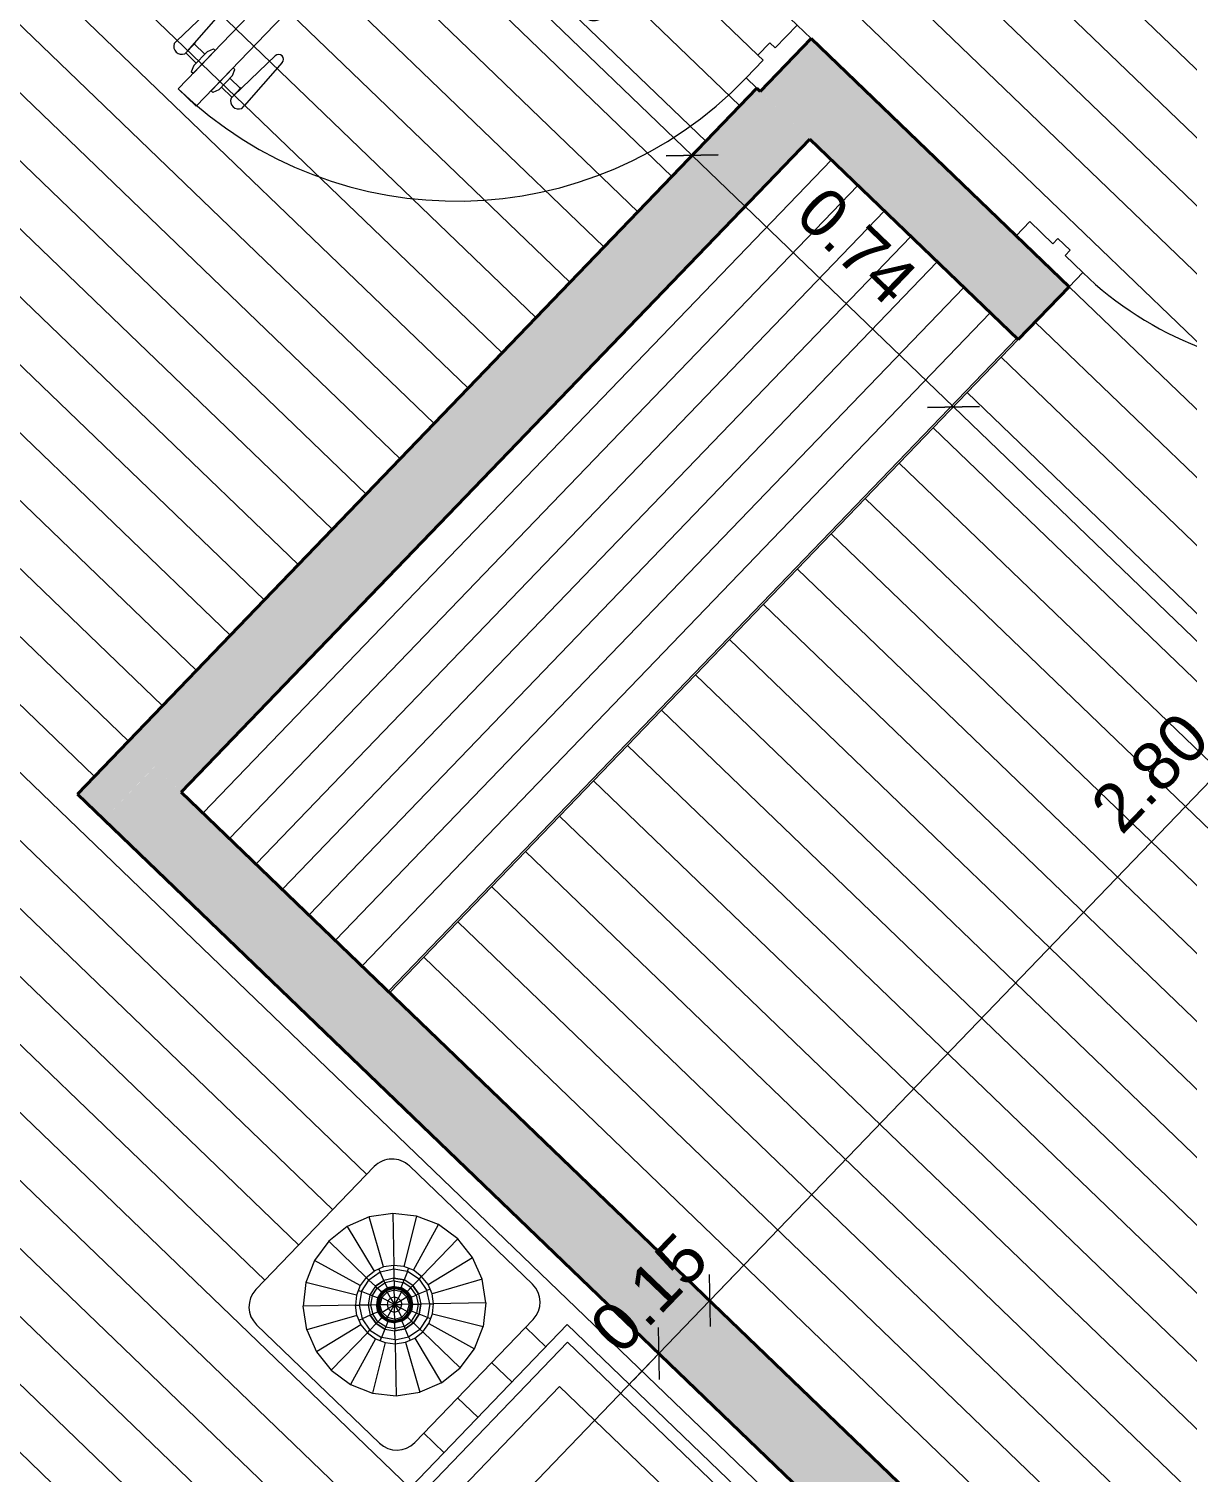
# Model space of a CAD drawing. Header units: metres. Extents: x 11 to 152, y 1 to 34.
# Drawn here: x 21.776 to 24.142, y 7.575 to 10.523 of the extents above; entities that cross this region are included whole.
import ezdxf

# ---------------------------------------------------------------- set-up
doc = ezdxf.new("R2010")
doc.units = ezdxf.units.M
for name, color, linetype, lineweight in [('A-ANNO-DIMS', 211, 'Continuous', 9), ('A-DETL-GENF', 92, 'Continuous', 9), ('A-DOOR', 31, 'Continuous', 9), ('A-DOOR-1', 31, 'Continuous', 18), ('A-FLOR-PATT', 8, 'Continuous', 9), ('A-WALL-1', 113, 'Continuous', 50), ('A-WALL-PATT-1', 111, 'Continuous', 9), ('E-LITE-EQPM', 33, 'Continuous', 9), ('G-IMPT', 8, 'Continuous', 9), ('I-FURN', 30, 'Continuous', 9)]:
    doc.layers.add(name, color=color, linetype=linetype, lineweight=lineweight)
doc.styles.add('Arial_1', font='Arial.ttf', dxfattribs={"height": 0.098353})
doc.dimstyles.new('Cota_1_25', dxfattribs={"dimscale": 0.3048, "dimtxt": 0.1, "dimasz": 0.246063, "dimexe": 0, "dimexo": 0.0625, "dimgap": 0.164042, "dimtad": 1, "dimrnd": 0.01, "dimzin": 0, "dimdsep": 46, "dimtxsty": 'Arial_1', "dimblk1": 'OBLIQUE', "dimblk2": 'OBLIQUE', "dimsah": 1, "dimcen": 0.09, "dimazin": 0, "dimtfac": 1, "dimtdec": 4, "dimtix": 1, "dimtmove": 0, "dimatfit": 3, "dimfxl": 0, "dimfxlon": 1, "dimtvp": 1, "dimtolj": 1, "dimtzin": 0, "dimarcsym": 2})

# ---------------------------------------------------------------- blocks, each defined once
blk = doc.blocks.new('M_Bed-Box1 - cama 140 x 190-1375289-1 Piso')
at = {"layer": 'I-FURN'}
for p, q in [((-0.3608, 0.7156), (-0.3608, -1.1844)), ((-0.3608, 0.7156), (1.0392, 0.7156)), ((1.0392, 0.7156), (1.0392, -1.1844)), ((-0.3354, 0.6902), (-0.3354, -1.159)), ((-0.3354, 0.6902), (1.0138, 0.6902)), ((1.0138, 0.6902), (1.0138, -1.159)), ((-0.2846, 0.614), (-0.2846, 0.2482)), ((-0.2846, 0.614), (0.2757, 0.614)), ((0.2757, 0.614), (0.2757, 0.2482)), ((0.4027, 0.614), (0.4027, 0.2482)), ((0.4027, 0.614), (0.963, 0.614)), ((0.963, 0.614), (0.963, 0.2482)), ((-0.2846, 0.2482), (0.2757, 0.2482)), ((0.4027, 0.2482), (0.963, 0.2482)), ((1.0138, 0.1949), (-0.3354, -0.0335)), ((1.0138, 0.1949), (-0.163, -0.3934)), ((-0.163, -0.3934), (-0.3354, -0.0335)), ((-0.3354, -1.159), (1.0138, -1.159)), ((-0.3608, -1.1844), (1.0392, -1.1844))]:
    blk.add_line(p, q, dxfattribs=at)
blk = doc.blocks.new('M_Table-End - nochero-1375290-1 Piso')
at = {"layer": 'I-FURN'}
for p, q in [((0.4029, 0.3774), (0.0545, 0.3774)), ((0.0037, 0.3266), (0.0037, -0.0218)), ((0.4537, -0.0218), (0.4537, 0.3266)), ((0.0545, -0.0726), (0.4029, -0.0726))]:
    blk.add_line(p, q, dxfattribs=at)
for centre, start, end in [((0.0545, 0.3266), 90, 180), ((0.4029, 0.3266), 0, 90), ((0.0545, -0.0218), 180, 270), ((0.4029, -0.0218), 270, 0)]:
    blk.add_arc(centre, 0.0508, start, end, dxfattribs=at)
blk = doc.blocks.new('Lamp38i - Name-1374313-1 Piso')
at = {"layer": 'G-IMPT'}
for p, q in [((0, 0.0381), (0, 0.0265)), ((-0.0265, 0), (-0.0381, 0)), ((0.0265, 0), (0.0381, 0)), ((0, -0.0381), (0, -0.0265))]:
    blk.add_line(p, q, dxfattribs=at)
blk = doc.blocks.new('Lamp38i - 12zlmp38i_dwg-1374311-1 Piso')
at = {"layer": 'G-IMPT'}
for p, q in [((-0.0482, 0.18), (-0.0931, 0.1613)), ((0, 0.1863), (-0.0482, 0.18)), ((-0.0207, 0.0772), (-0.0482, 0.18)), ((0.0482, 0.18), (0, 0.1863)), ((0, 0.0799), (0, 0.1863)), ((0.0207, 0.0772), (0.0482, 0.18)), ((0.0482, 0.18), (0.0931, 0.1613)), ((-0.1317, 0.1317), (-0.0931, 0.1613)), ((-0.04, 0.0693), (-0.0931, 0.1613)), ((0.04, 0.0693), (0.0931, 0.1613)), ((0.1317, 0.1317), (0.0931, 0.1613)), ((-0.1317, 0.1317), (-0.1613, 0.0931)), ((-0.1317, 0.1317), (-0.0565, 0.0565)), ((0.0565, 0.0565), (0.1317, 0.1317)), ((0.1613, 0.0931), (0.1317, 0.1317)), ((-0.1613, 0.0931), (-0.18, 0.0482)), ((-0.1613, 0.0931), (-0.0693, 0.04)), ((0.0693, 0.04), (0.1613, 0.0931)), ((0.18, 0.0482), (0.1613, 0.0931)), ((-0.04, 0.0693), (-0.0565, 0.0565)), ((-0.0511, 0.0511), (-0.0276, 0.0667)), ((-0.0207, 0.0772), (-0.04, 0.0693)), ((-0.0303, 0.0732), (-0.0276, 0.0667)), ((-0.0276, 0.0667), (0, 0.0722)), ((-0.0276, 0.0667), (-0.0206, 0.0498)), ((0, 0.0799), (-0.0207, 0.0772)), ((0.0207, 0.0772), (0, 0.0799)), ((0, 0.0799), (0, 0.0722)), ((0.0276, 0.0667), (0, 0.0722)), ((0, 0.0539), (0, 0.0722)), ((0.0276, 0.0667), (0.0206, 0.0498)), ((0.04, 0.0693), (0.0207, 0.0772)), ((0.0276, 0.0667), (0.0303, 0.0732)), ((0.0511, 0.0511), (0.0276, 0.0667)), ((0.0565, 0.0565), (0.04, 0.0693)), ((-0.18, 0.0482), (-0.1863, 0)), ((-0.0772, 0.0207), (-0.18, 0.0482)), ((-0.0693, 0.04), (-0.0772, 0.0207)), ((-0.0732, 0.0303), (-0.0667, 0.0276)), ((-0.0565, 0.0565), (-0.0693, 0.04)), ((-0.0511, 0.0511), (-0.0667, 0.0276)), ((-0.0511, 0.0511), (-0.0565, 0.0565)), ((-0.0511, 0.0511), (-0.0381, 0.0381)), ((-0.0498, 0.0206), (-0.0381, 0.0381)), ((-0.0498, 0.0206), (-0.0381, 0.0381)), ((-0.0449, 0.0186), (-0.0344, 0.0344)), ((-0.0206, 0.0498), (-0.0381, 0.0381)), ((-0.0381, 0.0381), (-0.0206, 0.0498)), ((-0.0344, 0.0344), (-0.0381, 0.0381)), ((-0.0344, 0.0344), (-0.0186, 0.0449)), ((-0.0262, 0.0262), (-0.0344, 0.0344)), ((-0.0262, 0.0262), (-0.0142, 0.0343)), ((-0.0248, 0.0248), (-0.0134, 0.0324)), ((-0.0234, 0.0234), (-0.0127, 0.0306)), ((-0.0233, 0.0233), (-0.0085, 0.0319)), ((-0.0206, 0.0498), (0, 0.0539)), ((0, 0.0539), (-0.0206, 0.0498)), ((-0.0186, 0.0449), (-0.0206, 0.0498)), ((0, 0.0486), (-0.0186, 0.0449)), ((-0.0186, 0.0449), (-0.0142, 0.0343)), ((0, 0.0371), (-0.0142, 0.0343)), ((-0.0142, 0.0343), (-0.0134, 0.0324)), ((0, 0.0351), (-0.0134, 0.0324)), ((-0.0127, 0.0306), (-0.0134, 0.0324)), ((-0.0096, 0.0312), (-0.0127, 0.0306)), ((0.0085, 0.0319), (-0.0085, 0.0319)), ((-0.0077, 0.0287), (-0.0085, 0.0319)), ((0, 0.0331), (-0.0065, 0.0319)), ((0.0206, 0.0498), (0, 0.0539)), ((0, 0.0539), (0.0206, 0.0498)), ((0, 0.0486), (0, 0.0539)), ((0, 0.0371), (0, 0.0486)), ((0.0186, 0.0449), (0, 0.0486)), ((0, 0.0351), (0, 0.0371)), ((0.0142, 0.0343), (0, 0.0371)), ((0, 0.0351), (0.0134, 0.0324)), ((0, 0.0331), (0, 0.0351)), ((0, 0.0319), (0, 0.0331)), ((0.0065, 0.0319), (0, 0.0331)), ((0.0085, 0.0319), (0.0077, 0.0287)), ((0.0085, 0.0319), (0.0233, 0.0233)), ((0.0127, 0.0306), (0.0096, 0.0312)), ((0.0127, 0.0306), (0.0134, 0.0324)), ((0.0127, 0.0306), (0.0234, 0.0234)), ((0.0134, 0.0324), (0.0142, 0.0343)), ((0.0134, 0.0324), (0.0248, 0.0248)), ((0.0142, 0.0343), (0.0186, 0.0449)), ((0.0142, 0.0343), (0.0262, 0.0262)), ((0.0186, 0.0449), (0.0206, 0.0498)), ((0.0186, 0.0449), (0.0344, 0.0344)), ((0.0381, 0.0381), (0.0206, 0.0498)), ((0.0206, 0.0498), (0.0381, 0.0381)), ((0.0344, 0.0344), (0.0262, 0.0262)), ((0.0344, 0.0344), (0.0381, 0.0381)), ((0.0449, 0.0186), (0.0344, 0.0344)), ((0.0511, 0.0511), (0.0381, 0.0381)), ((0.0498, 0.0206), (0.0381, 0.0381)), ((0.0498, 0.0206), (0.0381, 0.0381)), ((0.0511, 0.0511), (0.0565, 0.0565)), ((0.0511, 0.0511), (0.0667, 0.0276)), ((0.0693, 0.04), (0.0565, 0.0565)), ((0.0732, 0.0303), (0.0667, 0.0276)), ((0.0772, 0.0207), (0.0693, 0.04)), ((0.0772, 0.0207), (0.18, 0.0482)), ((0.1863, 0), (0.18, 0.0482)), ((-0.0772, 0.0207), (-0.0799, 0)), ((-0.0722, 0), (-0.0667, 0.0276)), ((-0.0498, 0.0206), (-0.0667, 0.0276)), ((-0.0498, 0.0206), (-0.0539, 0)), ((-0.0539, 0), (-0.0498, 0.0206)), ((-0.0449, 0.0186), (-0.0498, 0.0206)), ((-0.0449, 0.0186), (-0.0486, 0)), ((-0.0343, 0.0142), (-0.0449, 0.0186)), ((-0.0371, 0), (-0.0343, 0.0142)), ((-0.0351, 0), (-0.0324, 0.0134)), ((-0.0343, 0.0142), (-0.0262, 0.0262)), ((-0.0324, 0.0134), (-0.0343, 0.0142)), ((-0.0319, 0.0065), (-0.0331, 0)), ((-0.0324, 0.0134), (-0.0248, 0.0248)), ((-0.0306, 0.0127), (-0.0324, 0.0134)), ((-0.0319, 0.0085), (-0.0233, 0.0233)), ((-0.0319, 0.0085), (-0.0319, -0.0085)), ((-0.0319, 0.0085), (-0.0287, 0.0077)), ((-0.0306, 0.0127), (-0.0312, 0.0096)), ((-0.0306, 0.0127), (-0.0234, 0.0234)), ((-0.0287, 0.0077), (-0.021, 0.021)), ((-0.0287, 0.0077), (-0.0147, 0.0039)), ((-0.0287, 0.0077), (-0.0286, -0.0077)), ((-0.0262, 0.0262), (-0.0248, 0.0248)), ((-0.0234, 0.0234), (-0.0248, 0.0248)), ((-0.0233, 0.0233), (-0.021, 0.021)), ((-0.021, 0.021), (-0.0077, 0.0287)), ((-0.021, 0.021), (-0.0108, 0.0108)), ((-0.0147, 0.0039), (-0.0108, 0.0108)), ((-0.0147, 0.0039), (-0.0147, -0.0039)), ((-0.0147, 0.0039), (0, 0)), ((-0.0039, 0.0147), (-0.0108, 0.0108)), ((0, 0), (-0.0108, 0.0108)), ((0.0077, 0.0287), (-0.0077, 0.0287)), ((-0.0077, 0.0287), (-0.0039, 0.0147)), ((0.0039, 0.0147), (-0.0039, 0.0147)), ((0, 0), (-0.0039, 0.0147)), ((0.0039, 0.0147), (0, 0)), ((0.0108, 0.0108), (0, 0)), ((0.0147, 0.0039), (0, 0)), ((0.0077, 0.0287), (0.0039, 0.0147)), ((0.0108, 0.0108), (0.0039, 0.0147)), ((0.021, 0.021), (0.0077, 0.0287)), ((0.021, 0.021), (0.0108, 0.0108)), ((0.0147, 0.0039), (0.0108, 0.0108)), ((0.0286, 0.0077), (0.0147, 0.0039)), ((0.0147, -0.0039), (0.0147, 0.0039)), ((0.021, 0.021), (0.0233, 0.0233)), ((0.0286, 0.0077), (0.021, 0.021)), ((0.0319, 0.0085), (0.0233, 0.0233)), ((0.0234, 0.0234), (0.0248, 0.0248)), ((0.0306, 0.0127), (0.0234, 0.0234)), ((0.0262, 0.0262), (0.0248, 0.0248)), ((0.0324, 0.0134), (0.0248, 0.0248)), ((0.0343, 0.0142), (0.0262, 0.0262)), ((0.0319, 0.0085), (0.0286, 0.0077)), ((0.0286, -0.0077), (0.0286, 0.0077)), ((0.0306, 0.0127), (0.0324, 0.0134)), ((0.0306, 0.0127), (0.0312, 0.0096)), ((0.0319, -0.0085), (0.0319, 0.0085)), ((0.0319, 0.0065), (0.0331, 0)), ((0.0324, 0.0134), (0.0343, 0.0142)), ((0.0351, 0), (0.0324, 0.0134)), ((0.0343, 0.0142), (0.0449, 0.0186)), ((0.0371, 0), (0.0343, 0.0142)), ((0.0449, 0.0186), (0.0498, 0.0206)), ((0.0449, 0.0186), (0.0486, 0)), ((0.0498, 0.0206), (0.0667, 0.0276)), ((0.0498, 0.0206), (0.0539, 0)), ((0.0539, 0), (0.0498, 0.0206)), ((0.0722, 0), (0.0667, 0.0276)), ((0.0799, 0), (0.0772, 0.0207)), ((-0.1863, 0), (-0.18, -0.0482)), ((-0.0799, 0), (-0.1863, 0)), ((-0.0772, -0.0207), (-0.18, -0.0482)), ((-0.0799, 0), (-0.0772, -0.0207)), ((-0.0722, 0), (-0.0799, 0)), ((-0.0772, -0.0207), (-0.0693, -0.04)), ((-0.0667, -0.0276), (-0.0732, -0.0303)), ((-0.0722, 0), (-0.0539, 0)), ((-0.0722, 0), (-0.0667, -0.0276)), ((-0.0667, -0.0276), (-0.0498, -0.0206)), ((-0.0667, -0.0276), (-0.0511, -0.0511)), ((-0.0539, 0), (-0.0498, -0.0206)), ((-0.0539, 0), (-0.0498, -0.0206)), ((-0.0486, 0), (-0.0539, 0)), ((-0.0449, -0.0186), (-0.0498, -0.0206)), ((-0.0498, -0.0206), (-0.0381, -0.0381)), ((-0.0381, -0.0381), (-0.0498, -0.0206)), ((-0.0371, 0), (-0.0486, 0)), ((-0.0486, 0), (-0.0449, -0.0186)), ((-0.0343, -0.0142), (-0.0449, -0.0186)), ((-0.0344, -0.0344), (-0.0449, -0.0186)), ((-0.0351, 0), (-0.0371, 0)), ((-0.0371, 0), (-0.0343, -0.0142)), ((-0.0351, 0), (-0.0324, -0.0134)), ((-0.0331, 0), (-0.0351, 0)), ((-0.0344, -0.0344), (-0.0262, -0.0262)), ((-0.0343, -0.0142), (-0.0324, -0.0134)), ((-0.0262, -0.0262), (-0.0343, -0.0142)), ((-0.0319, 0), (-0.0331, 0)), ((-0.0331, 0), (-0.0319, -0.0065)), ((-0.0306, -0.0127), (-0.0324, -0.0134)), ((-0.0324, -0.0134), (-0.0248, -0.0248)), ((-0.0319, -0.0085), (-0.0286, -0.0077)), ((-0.0319, -0.0085), (-0.0233, -0.0233)), ((-0.0312, -0.0096), (-0.0306, -0.0127)), ((-0.0306, -0.0127), (-0.0234, -0.0234)), ((-0.0286, -0.0077), (-0.0147, -0.0039)), ((-0.0286, -0.0077), (-0.021, -0.021)), ((-0.0262, -0.0262), (-0.0248, -0.0248)), ((-0.0262, -0.0262), (-0.0142, -0.0343)), ((-0.0234, -0.0234), (-0.0248, -0.0248)), ((-0.0248, -0.0248), (-0.0134, -0.0324)), ((-0.0234, -0.0234), (-0.0127, -0.0306)), ((-0.0233, -0.0233), (-0.021, -0.021)), ((-0.0233, -0.0233), (-0.0085, -0.0319)), ((-0.0108, -0.0108), (-0.021, -0.021)), ((-0.021, -0.021), (-0.0077, -0.0286)), ((-0.0147, -0.0039), (0, 0)), ((-0.0147, -0.0039), (-0.0108, -0.0108)), ((-0.0108, -0.0108), (0, 0)), ((-0.0108, -0.0108), (-0.0039, -0.0147)), ((-0.0077, -0.0286), (-0.0085, -0.0319)), ((-0.0077, -0.0286), (-0.0039, -0.0147)), ((-0.0077, -0.0286), (0.0077, -0.0287)), ((-0.0039, -0.0147), (0, 0)), ((-0.0039, -0.0147), (0.0039, -0.0147)), ((0.0039, -0.0147), (0, 0)), ((0.0108, -0.0108), (0, 0)), ((0.0147, -0.0039), (0, 0)), ((0.0039, -0.0147), (0.0108, -0.0108)), ((0.0077, -0.0287), (0.0039, -0.0147)), ((0.0077, -0.0287), (0.021, -0.021)), ((0.0085, -0.0319), (0.0077, -0.0287)), ((0.0085, -0.0319), (0.0233, -0.0233)), ((0.0108, -0.0108), (0.0147, -0.0039)), ((0.0108, -0.0108), (0.021, -0.021)), ((0.0127, -0.0306), (0.0234, -0.0234)), ((0.0134, -0.0324), (0.0248, -0.0248)), ((0.0142, -0.0343), (0.0262, -0.0262)), ((0.0286, -0.0077), (0.0147, -0.0039)), ((0.0286, -0.0077), (0.021, -0.021)), ((0.0233, -0.0233), (0.021, -0.021)), ((0.0233, -0.0233), (0.0319, -0.0085)), ((0.0234, -0.0234), (0.0306, -0.0127)), ((0.0234, -0.0234), (0.0248, -0.0248)), ((0.0324, -0.0134), (0.0248, -0.0248)), ((0.0262, -0.0262), (0.0248, -0.0248)), ((0.0343, -0.0142), (0.0262, -0.0262)), ((0.0262, -0.0262), (0.0344, -0.0344)), ((0.0286, -0.0077), (0.0319, -0.0085)), ((0.0312, -0.0096), (0.0306, -0.0127)), ((0.0306, -0.0127), (0.0324, -0.0134)), ((0.0319, 0), (0.0331, 0)), ((0.0331, 0), (0.0319, -0.0065)), ((0.0351, 0), (0.0324, -0.0134)), ((0.0343, -0.0142), (0.0324, -0.0134)), ((0.0331, 0), (0.0351, 0)), ((0.0371, 0), (0.0343, -0.0142)), ((0.0343, -0.0142), (0.0449, -0.0186)), ((0.0344, -0.0344), (0.0449, -0.0186)), ((0.0351, 0), (0.0371, 0)), ((0.0371, 0), (0.0486, 0)), ((0.0381, -0.0381), (0.0498, -0.0206)), ((0.0381, -0.0381), (0.0498, -0.0206)), ((0.0486, 0), (0.0449, -0.0186)), ((0.0449, -0.0186), (0.0498, -0.0206)), ((0.0486, 0), (0.0539, 0)), ((0.0498, -0.0206), (0.0539, 0)), ((0.0539, 0), (0.0498, -0.0206)), ((0.0498, -0.0206), (0.0667, -0.0276)), ((0.0511, -0.0511), (0.0667, -0.0276)), ((0.0722, 0), (0.0539, 0)), ((0.0667, -0.0276), (0.0722, 0)), ((0.0732, -0.0303), (0.0667, -0.0276)), ((0.0693, -0.04), (0.0772, -0.0207)), ((0.0799, 0), (0.0722, 0)), ((0.0772, -0.0207), (0.0799, 0)), ((0.0772, -0.0207), (0.18, -0.0482)), ((0.0799, 0), (0.1863, 0)), ((0.18, -0.0482), (0.1863, 0)), ((-0.18, -0.0482), (-0.1613, -0.0931)), ((-0.1613, -0.0931), (-0.0693, -0.04)), ((-0.1317, -0.1317), (-0.0565, -0.0565)), ((-0.0693, -0.04), (-0.0565, -0.0565)), ((-0.0511, -0.0511), (-0.0565, -0.0565)), ((-0.0565, -0.0565), (-0.04, -0.0693)), ((-0.0511, -0.0511), (-0.0381, -0.0381)), ((-0.0511, -0.0511), (-0.0276, -0.0667)), ((-0.0344, -0.0344), (-0.0381, -0.0381)), ((-0.0381, -0.0381), (-0.0206, -0.0498)), ((-0.0381, -0.0381), (-0.0206, -0.0498)), ((-0.0344, -0.0344), (-0.0186, -0.0449)), ((-0.0206, -0.0498), (-0.0276, -0.0667)), ((-0.0186, -0.0449), (-0.0206, -0.0498)), ((-0.0206, -0.0498), (0, -0.0539)), ((0, -0.0539), (-0.0206, -0.0498)), ((-0.0186, -0.0449), (-0.0142, -0.0343)), ((0, -0.0486), (-0.0186, -0.0449)), ((-0.0142, -0.0343), (-0.0134, -0.0324)), ((0, -0.0371), (-0.0142, -0.0343)), ((-0.0127, -0.0306), (-0.0134, -0.0324)), ((0, -0.0351), (-0.0134, -0.0324)), ((-0.0096, -0.0312), (-0.0127, -0.0306)), ((-0.0085, -0.0319), (0.0085, -0.0319)), ((0, -0.0331), (-0.0065, -0.0319)), ((0, -0.0319), (0, -0.0331)), ((0.0065, -0.0319), (0, -0.0331)), ((0, -0.0351), (0.0134, -0.0324)), ((0, -0.0331), (0, -0.0351)), ((0, -0.0371), (0.0142, -0.0343)), ((0, -0.0351), (0, -0.0371)), ((0, -0.0371), (0, -0.0486)), ((0.0186, -0.0449), (0, -0.0486)), ((0, -0.0486), (0, -0.0539)), ((0, -0.0539), (0.0206, -0.0498)), ((0, -0.0539), (0.0206, -0.0498)), ((0, -0.0539), (0, -0.0722)), ((0.0127, -0.0306), (0.0096, -0.0312)), ((0.0127, -0.0306), (0.0134, -0.0324)), ((0.0134, -0.0324), (0.0142, -0.0343)), ((0.0142, -0.0343), (0.0186, -0.0449)), ((0.0186, -0.0449), (0.0344, -0.0344)), ((0.0186, -0.0449), (0.0206, -0.0498)), ((0.0206, -0.0498), (0.0381, -0.0381)), ((0.0206, -0.0498), (0.0381, -0.0381)), ((0.0206, -0.0498), (0.0276, -0.0667)), ((0.0276, -0.0667), (0.0511, -0.0511)), ((0.0344, -0.0344), (0.0381, -0.0381)), ((0.0381, -0.0381), (0.0511, -0.0511)), ((0.04, -0.0693), (0.0565, -0.0565)), ((0.0565, -0.0565), (0.0511, -0.0511)), ((0.0693, -0.04), (0.0565, -0.0565)), ((0.0565, -0.0565), (0.1317, -0.1317)), ((0.0693, -0.04), (0.1613, -0.0931)), ((0.1613, -0.0931), (0.18, -0.0482)), ((-0.04, -0.0693), (-0.0931, -0.1613)), ((-0.0482, -0.18), (-0.0207, -0.0772)), ((-0.04, -0.0693), (-0.0207, -0.0772)), ((-0.0303, -0.0732), (-0.0276, -0.0667)), ((-0.0276, -0.0667), (0, -0.0722)), ((0, -0.0799), (-0.0207, -0.0772)), ((0.0276, -0.0667), (0, -0.0722)), ((0, -0.0799), (0, -0.0722)), ((0, -0.0799), (0.0207, -0.0772)), ((0, -0.0799), (0, -0.1863)), ((0.0207, -0.0772), (0.04, -0.0693)), ((0.0207, -0.0772), (0.0482, -0.18)), ((0.0303, -0.0732), (0.0276, -0.0667)), ((0.04, -0.0693), (0.0931, -0.1613)), ((-0.1613, -0.0931), (-0.1317, -0.1317)), ((0.1613, -0.0931), (0.1317, -0.1317)), ((-0.1317, -0.1317), (-0.0931, -0.1613)), ((0.0931, -0.1613), (0.1317, -0.1317)), ((-0.0931, -0.1613), (-0.0482, -0.18)), ((0.0482, -0.18), (0.0931, -0.1613)), ((-0.0482, -0.18), (0, -0.1863)), ((0, -0.1863), (0.0482, -0.18))]:
    blk.add_line(p, q, dxfattribs=at)
at = {"xscale": 1.2, "yscale": 1.2, "zscale": 1.2}
blk.add_blockref('Lamp38i - Name-1374313-1 Piso', (0, 0), dxfattribs=at)
blk = doc.blocks.new('Lamp38i - 100 Watt Incandescent-1375292-1 Piso')
blk.add_blockref('Lamp38i - 12zlmp38i_dwg-1374311-1 Piso', (0, 0))
blk = doc.blocks.new('mesa9 - mesa001-1819593-1 Piso')
at = {"layer": 'I-FURN'}
h = blk.add_hatch(dxfattribs=at)
h.set_pattern_fill('FP_26', color=256, style=0, pattern_type=2)
h.set_pattern_definition([(226.11, (-6.905, 15.092), (0.0540504, -0.0519957), [])])
h.paths.add_polyline_path([(-1.2552, -3.111), (0.0273, -1.7779), (-0.3983, -1.3685), (-1.6804, -2.7019)], flags=0)
for p, q in [((-1.2552, -3.111), (0.0273, -1.7779)), ((-1.6807, -2.7017), (-1.2552, -3.111))]:
    blk.add_line(p, q, dxfattribs=at)
blk = doc.blocks.new('EA-Sencilla abisagrada - 80 x 210-V18-1 Piso')
at = {"layer": 'A-DETL-GENF'}
for p, q in [((0.244, -0.6091), (0.239, -0.7263)), ((0.269, -0.7263), (0.264, -0.6091)), ((0.4, -0.7263), (0.405, -0.6091)), ((0.425, -0.6091), (0.43, -0.7263)), ((0.269, -0.7038), (0.269, -0.7338)), ((0.299, -0.7063), (0.269, -0.7063)), ((0.299, -0.6988), (0.304, -0.6863)), ((0.299, -0.7388), (0.299, -0.6988)), ((0.304, -0.6863), (0.309, -0.6863)), ((0.309, -0.7513), (0.309, -0.6863)), ((0.365, -0.6863), (0.36, -0.6863)), ((0.36, -0.7513), (0.36, -0.6863)), ((0.37, -0.6988), (0.365, -0.6863)), ((0.37, -0.7388), (0.37, -0.6988)), ((0.37, -0.7063), (0.4, -0.7063)), ((0.4, -0.7038), (0.4, -0.7338)), ((0.239, -0.7338), (0.239, -0.7263)), ((0.269, -0.7313), (0.299, -0.7313)), ((0.4, -0.7313), (0.37, -0.7313)), ((0.43, -0.7338), (0.43, -0.7263)), ((0.299, -0.7388), (0.304, -0.7513)), ((0.309, -0.7513), (0.304, -0.7513)), ((0.36, -0.7513), (0.365, -0.7513)), ((0.37, -0.7388), (0.365, -0.7513))]:
    blk.add_line(p, q, dxfattribs=at)
for centre, radius, start, end in [((0.254, -0.6095), 0.01, 2.4476, 177.5524), ((0.415, -0.6095), 0.01, 2.4476, 177.5524), ((0.254, -0.7276), 0.0162, 202.6199, 337.3801), ((0.415, -0.7276), 0.0162, 202.6199, 337.3801)]:
    blk.add_arc(centre, radius, start, end, dxfattribs=at)
at = {"layer": 'A-DOOR'}
blk.add_arc((0.36, -0.075), 0.72, 180, 270, dxfattribs=at)
at = {"layer": 'A-DOOR-1'}
for p, q in [((-0.4, 0.075), (-0.36, 0.075)), ((-0.36, 0.075), (-0.36, 0.01)), ((0.36, 0.075), (0.4, 0.075)), ((0.36, 0.01), (0.36, 0.075)), ((-0.36, 0.01), (-0.345, 0.01)), ((-0.345, 0.01), (-0.345, -0.025)), ((0.345, 0.01), (0.36, 0.01)), ((0.345, -0.025), (0.345, 0.01)), ((-0.36, -0.025), (-0.36, -0.075)), ((-0.345, -0.025), (-0.36, -0.025)), ((0.36, -0.025), (0.345, -0.025)), ((0.36, -0.075), (0.36, -0.025)), ((-0.36, -0.075), (-0.4, -0.075)), ((0.309, -0.075), (0.309, -0.795)), ((0.36, -0.075), (0.309, -0.075)), ((0.36, -0.075), (0.36, -0.795)), ((0.4, -0.075), (0.36, -0.075)), ((0.36, -0.795), (0.309, -0.795))]:
    blk.add_line(p, q, dxfattribs=at)
blk = doc.blocks.new('EA-Sencilla abisagrada - 90 x 210-V36-1 Piso')
at = {"layer": 'A-DETL-GENF'}
for p, q in [((0.289, 0.8338), (0.289, 0.8263)), ((0.294, 0.7091), (0.289, 0.8263)), ((0.319, 0.8263), (0.314, 0.7091)), ((0.319, 0.8038), (0.319, 0.8338)), ((0.319, 0.8313), (0.349, 0.8313)), ((0.349, 0.8388), (0.354, 0.8513)), ((0.349, 0.8388), (0.349, 0.7988)), ((0.359, 0.8513), (0.354, 0.8513)), ((0.359, 0.8513), (0.359, 0.7863)), ((0.41, 0.8513), (0.415, 0.8513)), ((0.41, 0.8513), (0.41, 0.7863)), ((0.42, 0.8388), (0.415, 0.8513)), ((0.42, 0.8388), (0.42, 0.7988)), ((0.45, 0.8313), (0.42, 0.8313)), ((0.45, 0.8038), (0.45, 0.8338)), ((0.45, 0.8263), (0.455, 0.7091)), ((0.475, 0.7091), (0.48, 0.8263)), ((0.48, 0.8338), (0.48, 0.8263)), ((0.349, 0.8063), (0.319, 0.8063)), ((0.349, 0.7988), (0.354, 0.7863)), ((0.42, 0.7988), (0.415, 0.7863)), ((0.42, 0.8063), (0.45, 0.8063)), ((0.354, 0.7863), (0.359, 0.7863)), ((0.415, 0.7863), (0.41, 0.7863))]:
    blk.add_line(p, q, dxfattribs=at)
for centre, radius, start, end in [((0.304, 0.8276), 0.0162, 22.6199, 157.3801), ((0.465, 0.8276), 0.0162, 22.6199, 157.3801), ((0.304, 0.7095), 0.01, 182.4476, 357.5524), ((0.465, 0.7095), 0.01, 182.4476, 357.5524)]:
    blk.add_arc(centre, radius, start, end, dxfattribs=at)
at = {"layer": 'A-DOOR'}
blk.add_arc((0.41, 0.075), 0.82, 90, 180, dxfattribs=at)
at = {"layer": 'A-DOOR-1'}
for p, q in [((0.359, 0.075), (0.359, 0.895)), ((0.41, 0.895), (0.359, 0.895)), ((0.41, 0.075), (0.41, 0.895)), ((-0.41, 0.075), (-0.44, 0.075)), ((-0.41, 0.025), (-0.41, 0.075)), ((0.41, 0.075), (0.359, 0.075)), ((0.45, 0.075), (0.41, 0.075)), ((0.41, 0.075), (0.41, 0.025)), ((-0.395, 0.025), (-0.41, 0.025)), ((-0.395, -0.01), (-0.395, 0.025)), ((0.41, 0.025), (0.395, 0.025)), ((0.395, 0.025), (0.395, -0.01)), ((-0.41, -0.075), (-0.41, -0.01)), ((-0.41, -0.01), (-0.395, -0.01)), ((0.395, -0.01), (0.41, -0.01)), ((0.41, -0.01), (0.41, -0.075)), ((-0.45, -0.075), (-0.41, -0.075)), ((0.41, -0.075), (0.45, -0.075))]:
    blk.add_line(p, q, dxfattribs=at)
blk = doc.blocks.new('_Oblique')
at = {"color": 0, "linetype": 'ByBlock', "lineweight": -2}
blk.add_line((-0.5, -0.5), (0.5, 0.5), dxfattribs=at)
blk = doc.blocks.new('DIMBLOCK94-1 Piso')
at = {"layer": 'A-ANNO-DIMS', "color": 0, "lineweight": -2, "transparency": 16777216}
blk.add_line((20.7061, 5.3705), (23.0618, 7.8186), dxfattribs=at)
at = {"layer": 'Defpoints', "color": 0, "transparency": 16777216}
for p in [(23.0618, 7.8186), (23.0618, 7.8186), (20.7061, 5.3705)]:
    blk.add_point(p, dxfattribs=at)
at = {"layer": 'A-ANNO-DIMS', "color": 0, "lineweight": -2, "transparency": 16777216, "xscale": 0.075, "yscale": 0.075, "zscale": 0.075}
for p, rotation in [((23.0618, 7.8186), 46.10202458389963), ((20.7061, 5.3705), 226.1020245838996)]:
    blk.add_blockref('_Oblique', p, dxfattribs=dict(at, rotation=rotation))
at = {"layer": 'A-ANNO-DIMS', "color": 0, "transparency": 16777216, "insert": (21.8117, 6.6641), "char_height": 0.09835, "attachment_point": 5, "rotation": 46.102, "style": 'Arial_1'}
blk.add_mtext('\\A1;3.40', dxfattribs=at)
blk = doc.blocks.new('DIMBLOCK95-1 Piso')
at = {"layer": 'A-ANNO-DIMS', "color": 0, "lineweight": -2, "transparency": 16777216}
for p, q in [((23.1658, 7.9267), (23.2178, 7.9807)), ((23.0618, 7.8186), (23.1658, 7.9267)), ((23.0618, 7.8186), (23.0098, 7.7646))]:
    blk.add_line(p, q, dxfattribs=at)
at = {"layer": 'Defpoints', "color": 0, "transparency": 16777216}
for p in [(23.1658, 7.9267), (23.1658, 7.9267), (23.0618, 7.8186)]:
    blk.add_point(p, dxfattribs=at)
at = {"layer": 'A-ANNO-DIMS', "color": 0, "lineweight": -2, "transparency": 16777216, "xscale": 0.075, "yscale": 0.075, "zscale": 0.075}
for p, rotation in [((23.1658, 7.9267), 226.1020245838996), ((23.0618, 7.8186), 46.10202458389958)]:
    blk.add_blockref('_Oblique', p, dxfattribs=dict(at, rotation=rotation))
at = {"layer": 'A-ANNO-DIMS', "color": 0, "transparency": 16777216, "insert": (23.0416, 7.9421), "char_height": 0.09835, "attachment_point": 5, "rotation": 46.102, "style": 'Arial_1'}
blk.add_mtext('\\A1;0.15', dxfattribs=at)
blk = doc.blocks.new('DIMBLOCK96-1 Piso')
at = {"layer": 'A-ANNO-DIMS', "color": 0, "lineweight": -2, "transparency": 16777216}
blk.add_line((23.1658, 7.9267), (25.1074, 9.9444), dxfattribs=at)
at = {"layer": 'Defpoints', "color": 0, "transparency": 16777216}
for p in [(25.1074, 9.9444), (25.1074, 9.9444), (23.1658, 7.9267)]:
    blk.add_point(p, dxfattribs=at)
at = {"layer": 'A-ANNO-DIMS', "color": 0, "lineweight": -2, "transparency": 16777216, "xscale": 0.075, "yscale": 0.075, "zscale": 0.075}
for p, rotation in [((25.1074, 9.9444), 46.10202458389963), ((23.1658, 7.9267), 226.1020245838996)]:
    blk.add_blockref('_Oblique', p, dxfattribs=dict(at, rotation=rotation))
at = {"layer": 'A-ANNO-DIMS', "color": 0, "transparency": 16777216, "insert": (24.0644, 9.005), "char_height": 0.09835, "attachment_point": 5, "rotation": 46.102, "style": 'Arial_1'}
blk.add_mtext('\\A1;2.80', dxfattribs=at)
blk = doc.blocks.new('DIMBLOCK146-1 Piso')
at = {"layer": 'A-ANNO-DIMS', "color": 0, "lineweight": -2, "transparency": 16777216}
blk.add_line((22.4809, 10.889), (23.1295, 10.2649), dxfattribs=at)
at = {"layer": 'Defpoints', "color": 0, "transparency": 16777216}
for p in [(22.4809, 10.889), (23.1295, 10.2649), (23.1295, 10.2649)]:
    blk.add_point(p, dxfattribs=at)
at = {"layer": 'A-ANNO-DIMS', "color": 0, "lineweight": -2, "transparency": 16777216, "xscale": 0.075, "yscale": 0.075, "zscale": 0.075}
for p, rotation in [((22.4809, 10.889), 136.1020245838999), ((23.1295, 10.2649), 316.1020245838999)]:
    blk.add_blockref('_Oblique', p, dxfattribs=dict(at, rotation=rotation))
at = {"layer": 'A-ANNO-DIMS', "color": 0, "transparency": 16777216, "insert": (22.8747, 10.6492), "char_height": 0.09835, "attachment_point": 5, "rotation": 316.102, "style": 'Arial_1'}
blk.add_mtext('\\A1;0.90', dxfattribs=at)
blk = doc.blocks.new('DIMBLOCK147-1 Piso')
at = {"layer": 'A-ANNO-DIMS', "color": 0, "lineweight": -2, "transparency": 16777216}
blk.add_line((23.1295, 10.2649), (23.6631, 9.7514), dxfattribs=at)
at = {"layer": 'Defpoints', "color": 0, "transparency": 16777216}
for p in [(23.1295, 10.2649), (23.6631, 9.7514), (23.6631, 9.7514)]:
    blk.add_point(p, dxfattribs=at)
at = {"layer": 'A-ANNO-DIMS', "color": 0, "lineweight": -2, "transparency": 16777216, "xscale": 0.075, "yscale": 0.075, "zscale": 0.075}
for p, rotation in [((23.1295, 10.2649), 136.1020245839), ((23.6631, 9.7514), 316.1020245839)]:
    blk.add_blockref('_Oblique', p, dxfattribs=dict(at, rotation=rotation))
at = {"layer": 'A-ANNO-DIMS', "color": 0, "transparency": 16777216, "insert": (23.4658, 10.0804), "char_height": 0.09835, "attachment_point": 5, "rotation": 316.102, "style": 'Arial_1'}
blk.add_mtext('\\A1;0.74', dxfattribs=at)
blk = doc.blocks.new('DIMBLOCK148-1 Piso')
at = {"layer": 'A-ANNO-DIMS', "color": 0, "lineweight": -2, "transparency": 16777216}
blk.add_line((23.6631, 9.7514), (25.9037, 7.5954), dxfattribs=at)
at = {"layer": 'Defpoints', "color": 0, "transparency": 16777216}
for p in [(23.6631, 9.7514), (25.9037, 7.5954), (25.9037, 7.5954)]:
    blk.add_point(p, dxfattribs=at)
at = {"layer": 'A-ANNO-DIMS', "color": 0, "lineweight": -2, "transparency": 16777216, "xscale": 0.075, "yscale": 0.075, "zscale": 0.075}
for p, rotation in [((23.6631, 9.7514), 136.1020245839), ((25.9037, 7.5954), 316.1020245839)]:
    blk.add_blockref('_Oblique', p, dxfattribs=dict(at, rotation=rotation))
at = {"layer": 'A-ANNO-DIMS', "color": 0, "transparency": 16777216, "insert": (24.8529, 8.7456), "char_height": 0.09835, "attachment_point": 5, "rotation": 316.102, "style": 'Arial_1'}
blk.add_mtext('\\A1;3.11', dxfattribs=at)
blk = doc.blocks.new('DIMBLOCK160-1 Piso')
at = {"layer": 'A-ANNO-DIMS', "color": 0, "lineweight": -2, "transparency": 16777216}
blk.add_line((23.4262, 4.9893), (19.6661, 8.6075), dxfattribs=at)
at = {"layer": 'Defpoints', "color": 0, "transparency": 16777216}
for p in [(19.6661, 8.6075), (19.6661, 8.6075), (23.4262, 4.9893)]:
    blk.add_point(p, dxfattribs=at)
at = {"layer": 'A-ANNO-DIMS', "color": 0, "lineweight": -2, "transparency": 16777216, "xscale": 0.075, "yscale": 0.075, "zscale": 0.075}
for p, rotation in [((19.6661, 8.6075), 136.1020245839003), ((23.4262, 4.9893), 316.1020245839003)]:
    blk.add_blockref('_Oblique', p, dxfattribs=dict(at, rotation=rotation))
at = {"layer": 'A-ANNO-DIMS', "color": 0, "transparency": 16777216, "insert": (21.6156, 6.8706), "char_height": 0.09835, "attachment_point": 5, "rotation": 316.102, "style": 'Arial_1'}
blk.add_mtext('\\A1;5.22', dxfattribs=at)

msp = doc.modelspace()

# ---------------------------------------------------------------- hatches: boundary and pattern name
at = {"layer": 'A-FLOR-PATT'}
h = msp.add_hatch(dxfattribs=at)
h.set_pattern_fill('FP_4', color=256, style=0, pattern_type=2)
h.set_pattern_definition([(136.102, (18.607, 17.032), (-0.06933767, -0.07205753), [])])
h.paths.add_polyline_path([(22.644, 3.9915), (23.89, 5.2864), (23.7819, 5.3904), (24.6489, 6.2914), (21.8747, 8.9609), (23.2616, 10.4022), (23.2399, 10.423), (23.2746, 10.459), (23.2638, 10.4694), (23.2881, 10.4947), (23.2989, 10.4843), (23.344, 10.5311), (23.7912, 10.1008), (23.8189, 10.1296), (23.8657, 10.0845), (23.8761, 10.0953), (23.9013, 10.0711), (23.8909, 10.0603), (23.927, 10.0256), (22.5125, 8.5558), (24.8611, 6.2956), (25.3679, 6.8223), (25.3222, 6.8663), (25.3486, 6.8938), (25.3944, 6.8498), (25.9012, 7.3765), (25.7931, 7.4805), (26.6945, 8.4173), (24.4539, 10.5732), (24.4262, 10.5444), (24.3902, 10.5791), (24.3798, 10.5683), (24.3546, 10.5925), (24.365, 10.6033), (24.3181, 10.6484), (24.4776, 10.8141), (24.5244, 10.7691), (24.5348, 10.7799), (24.5601, 10.7556), (24.5497, 10.7448), (24.5857, 10.7101), (24.558, 10.6813), (26.7985, 8.5253), (27.2509, 8.9955), (26.9987, 9.2382), (27.3454, 9.5985), (27.5976, 9.3558), (27.6738, 9.435), (27.7819, 9.331), (28.2887, 9.8577), (28.243, 9.9017), (28.2694, 9.9292), (28.3152, 9.8852), (28.848, 10.4389), (26.0737, 13.1083), (26.0739, 13.1081), (26.4992, 12.6989), (25.0849, 11.229), (25.0489, 11.2636), (25.0385, 11.2528), (25.0133, 11.2771), (25.0237, 11.2879), (24.9768, 11.333), (25.0046, 11.3618), (24.579, 11.7713), (26.0697, 13.3205), (25.4212, 13.9446), (22.7171, 11.1343), (22.7531, 11.0997), (22.708, 11.0528), (22.7188, 11.0424), (22.6946, 11.0172), (22.6837, 11.0276), (22.6491, 10.9916), (22.613, 11.0263), (22.1603, 10.5558), (22.0523, 10.6598), (22.377, 10.9973), (21.4924, 11.8498), (21.4924, 11.8448), (20.6148, 10.9327), (21.6023, 9.9826), (20.5622, 8.9016), (19.9417, 8.0892), (20.1697, 7.9682), (20.1749, 7.961), (20.1772, 7.9541), (20.1777, 7.9492), (20.1771, 7.9438), (20.1749, 7.9378), (19.9936, 7.5952), (19.9864, 7.59), (19.9825, 7.5882), (19.976, 7.5871), (19.9694, 7.5877), (19.9612, 7.591), (19.6758, 7.7412), (19.0686, 6.9468), (22.041, 4.086), (22.2837, 4.3382), (22.6419, 3.9935)], flags=0)
h.paths.add_polyline_path([(22.5661, 5.5379), (21.5579, 6.5093), (22.8753, 7.8771), (23.8828, 6.9064), (22.6007, 5.5738)], flags=0)
h.paths.add_polyline_path([(23.9418, 6.2471), (23.9286, 6.2486), (23.9163, 6.2534), (23.9042, 6.2627), (23.6532, 6.5046), (23.6463, 6.5132), (23.641, 6.5254), (23.639, 6.5385), (23.641, 6.553), (23.6463, 6.5653), (23.6546, 6.5761), (23.8965, 6.8271), (23.9073, 6.835), (23.9206, 6.8398), (23.9304, 6.8413), (23.9435, 6.8398), (23.9559, 6.835), (23.968, 6.8257), (24.219, 6.5838), (24.2269, 6.573), (24.2317, 6.5597), (24.2332, 6.5499), (24.2317, 6.5368), (24.2269, 6.5244), (24.2176, 6.5123), (23.9757, 6.2613), (23.9648, 6.2534), (23.9516, 6.2486)], flags=0)
h.paths.add_polyline_path([(24.8392, 7.466), (24.1907, 8.0901), (25.5082, 9.4591), (26.1567, 8.835), (24.9359, 7.5664)], flags=0)
h.paths.add_polyline_path([(20.0611, 7.5374), (20.0534, 7.5392), (20.0474, 7.5455), (20.0456, 7.5542), (20.0464, 7.557), (20.0494, 7.5627), (20.056, 7.5669), (20.0647, 7.5669), (20.0675, 7.5658), (20.0738, 7.5593), (20.0749, 7.5556), (20.0749, 7.5483), (20.0715, 7.5423), (20.0685, 7.5397)], flags=0)
h.paths.add_polyline_path([(20.0348, 7.5542), (20.0284, 7.5556), (20.0067, 7.5671), (20.0013, 7.5731), (19.9999, 7.5778), (20.0013, 7.5842), (20.1925, 7.9466), (20.1967, 7.9492), (20.2014, 7.9506), (20.2078, 7.9492), (20.2322, 7.9358), (20.2362, 7.9279), (20.2358, 7.9245), (20.2349, 7.9206), (20.0437, 7.5582), (20.0395, 7.5556)], flags=0)
h.paths.add_polyline_path([(22.5277, 7.6216), (22.5145, 7.6231), (22.5022, 7.6279), (22.4901, 7.6372), (22.2391, 7.8791), (22.2322, 7.8877), (22.2269, 7.8999), (22.2249, 7.913), (22.2269, 7.9274), (22.2322, 7.9398), (22.2405, 7.9506), (22.4824, 8.2016), (22.4933, 8.2095), (22.5065, 8.2143), (22.5163, 8.2158), (22.5295, 8.2143), (22.5418, 8.2095), (22.5539, 8.2002), (22.8049, 7.9583), (22.8128, 7.9474), (22.8176, 7.9342), (22.8191, 7.9244), (22.8176, 7.9112), (22.8128, 7.8989), (22.8035, 7.8868), (22.5616, 7.6358), (22.5508, 7.6279), (22.5375, 7.6231)], flags=0)
h.paths.add_polyline_path([(20.2507, 7.8978), (20.2431, 7.8995), (20.2391, 7.9031), (20.2357, 7.9084), (20.2351, 7.9122), (20.2373, 7.9206), (20.2421, 7.9256), (20.2495, 7.9279), (20.2571, 7.9262), (20.2635, 7.9196), (20.2645, 7.9173), (20.2645, 7.9087), (20.2612, 7.9026), (20.2571, 7.8998), (20.2519, 7.8981)], flags=0)
h.paths.add_polyline_path([(26.2119, 8.1674), (26.1974, 8.1694), (26.185, 8.1747), (26.1742, 8.1829), (25.9232, 8.4249), (25.9163, 8.4335), (25.9105, 8.449), (25.9091, 8.4588), (25.9105, 8.4719), (25.9154, 8.4843), (25.9246, 8.4964), (26.1666, 8.7474), (26.1774, 8.7553), (26.1907, 8.7601), (26.2005, 8.7616), (26.2136, 8.7601), (26.226, 8.7553), (26.2381, 8.746), (26.4891, 8.5041), (26.4969, 8.4932), (26.5018, 8.4799), (26.5033, 8.4702), (26.5018, 8.457), (26.4969, 8.4446), (26.4877, 8.4325), (26.2458, 8.1816), (26.2371, 8.1747), (26.225, 8.1694)], flags=0)
h.paths.add_polyline_path([(25.1417, 9.1972), (25.1285, 9.1987), (25.1162, 9.2035), (25.1041, 9.2128), (24.8531, 9.4547), (24.8462, 9.4633), (24.8409, 9.4755), (24.8389, 9.4886), (24.8409, 9.5031), (24.8462, 9.5155), (24.8545, 9.5262), (25.0964, 9.7772), (25.1073, 9.7851), (25.1205, 9.7899), (25.1303, 9.7914), (25.1435, 9.7899), (25.1558, 9.7851), (25.1679, 9.7759), (25.4189, 9.5339), (25.4268, 9.5231), (25.4316, 9.5098), (25.433, 9.499), (25.4316, 9.4868), (25.4268, 9.4745), (25.4144, 9.4591), (25.1756, 9.2114), (25.1647, 9.2035), (25.1515, 9.1987)], flags=0)
h.paths.add_polyline_path([(26.5771, 9.9089), (25.9286, 10.533), (27.2461, 11.902), (27.8946, 11.278), (26.7522, 10.0909)], flags=0)
h.paths.add_polyline_path([(27.9497, 10.6103), (27.9353, 10.6123), (27.9229, 10.6176), (27.9121, 10.6259), (27.6611, 10.8678), (27.6542, 10.8764), (27.6484, 10.8919), (27.6469, 10.9017), (27.6484, 10.9149), (27.6533, 10.9272), (27.6672, 10.9442), (27.9044, 11.1903), (27.9153, 11.1982), (27.9286, 11.203), (27.9383, 11.2045), (27.9515, 11.203), (27.9639, 11.1982), (27.9799, 11.1851), (28.2292, 10.9442), (28.2348, 10.9361), (28.2397, 10.9229), (28.2411, 10.9131), (28.2397, 10.8999), (28.2348, 10.8876), (28.2256, 10.8755), (27.9836, 10.6245), (27.975, 10.6176), (27.9629, 10.6123)], flags=0)
h.paths.add_polyline_path([(26.8796, 11.6401), (26.8664, 11.6416), (26.8541, 11.6465), (26.8419, 11.6557), (26.5875, 11.902), (26.5834, 11.9077), (26.5788, 11.9184), (26.5768, 11.9315), (26.5788, 11.946), (26.5841, 11.9584), (26.5923, 11.9692), (26.8343, 12.2202), (26.8451, 12.228), (26.8584, 12.2329), (26.8682, 12.2343), (26.8814, 12.2329), (26.8937, 12.228), (26.9058, 12.2188), (27.1568, 11.9768), (27.1647, 11.966), (27.1695, 11.9527), (27.171, 11.9429), (27.1695, 11.9298), (27.1647, 11.9174), (27.1522, 11.902), (26.9135, 11.6543), (26.9026, 11.6465), (26.8894, 11.6416)], flags=0)
at = {"layer": 'A-WALL-PATT-1'}
h = msp.add_hatch(color=256, dxfattribs=at)
h.paths.add_polyline_path([(23.7952, 9.8887), (23.8992, 9.9968), (23.3728, 10.5034), (23.2688, 10.3953), (23.3697, 10.2982)], flags=0)
h.paths.add_polyline_path([(22.6203, 11.0193), (22.7243, 11.1274), (22.7171, 11.1343), (22.613, 11.0263)], flags=0)
for points in [[(22.0868, 8.965), (23.3697, 10.2982), (23.2616, 10.4022), (21.9787, 9.069), (22.0327, 9.017)], [(21.9287, 8.9089), (22.0325, 9.0172), (21.9787, 9.069), (21.8747, 8.9609)], [(24.6489, 6.2914), (24.7529, 6.3995), (22.0327, 9.017), (21.9287, 8.9089), (24.3809, 6.5493)]]:
    msp.add_hatch(color=256, dxfattribs=at).paths.add_polyline_path(points, flags=0)

# ---------------------------------------------------------------- linework, layer by layer
at = {"layer": 'A-WALL-1'}
for p, q in [((23.3728, 10.5034), (23.2688, 10.3953)), ((23.8992, 9.9968), (23.3728, 10.5034)), ((23.2616, 10.4022), (21.8747, 8.9609)), ((23.2688, 10.3953), (23.2616, 10.4022)), ((22.0868, 8.965), (23.3697, 10.2982)), ((23.3697, 10.2982), (23.7952, 9.8887)), ((23.7952, 9.8887), (23.8992, 9.9968)), ((24.7529, 6.3995), (22.0868, 8.965)), ((21.8747, 8.9609), (24.6489, 6.2914))]:
    msp.add_line(p, q, dxfattribs=at)

# ---------------------------------------------------------------- block references
at = {"layer": 'A-DOOR'}
for name, p, rotation in [('EA-Sencilla abisagrada - 90 x 210-V36-1 Piso', (22.9965, 10.7613), 136.1020245838987), ('EA-Sencilla abisagrada - 80 x 210-V18-1 Piso', (24.1226, 10.337), 46.10202458389848)]:
    msp.add_blockref(name, p, dxfattribs=dict(at, rotation=rotation))
at = {"layer": 'E-LITE-EQPM', "rotation": 226.1042652647144}
msp.add_blockref('Lamp38i - 100 Watt Incandescent-1375292-1 Piso', (22.522, 7.9187), dxfattribs=at)
at = {"layer": 'I-FURN'}
for name, p, rotation in [('mesa9 - mesa001-1819593-1 Piso', (23.7681, 11.6667), 359.9923452157938), ('M_Table-End - nochero-1375290-1 Piso', (22.5708, 8.1892), 226.104265264714), ('M_Bed-Box1 - cama 140 x 190-1375289-1 Piso', (22.6385, 7.1119), 316.1042652647142)]:
    msp.add_blockref(name, p, dxfattribs=dict(at, rotation=rotation))

# ---------------------------------------------------------------- dimensions: what is measured, and where the dimension line sits
at = {"layer": 'A-ANNO-DIMS'}
for base, p1, p2, angle, override, picture, middle in [((23.1295, 10.2649), (22.4809, 10.889), (23.1295, 10.2649), 316.102, {"dimpost": '<>', "dimfxl": 0.9}, 'DIMBLOCK146-1 Piso', (22.8747, 10.6492)), ((23.6631, 9.7514), (23.1295, 10.2649), (23.6631, 9.7514), 316.102, {"dimpost": '<>', "dimfxl": 0.740619}, 'DIMBLOCK147-1 Piso', (23.4658, 10.0804)), ((25.1074, 9.9444), (23.1658, 7.9267), (25.1074, 9.9444), 46.102, {"dimpost": '<>', "dimfxl": 2.800192}, 'DIMBLOCK96-1 Piso', (24.0644, 9.005)), ((25.9037, 7.5954), (23.6631, 9.7514), (25.9037, 7.5954), 316.102, {"dimpost": '<>', "dimfxl": 3.109381}, 'DIMBLOCK148-1 Piso', (24.8529, 8.7456)), ((19.6661, 8.6075), (23.4262, 4.9893), (19.6661, 8.6075), 316.102, {"dimpost": '<>', "dimfxl": 5.218236}, 'DIMBLOCK160-1 Piso', (21.6156, 6.8706)), ((23.1658, 7.9267), (23.0618, 7.8186), (23.1658, 7.9267), 46.102, {"dimpost": '<>', "dimfxl": 0.15}, 'DIMBLOCK95-1 Piso', (23.0416, 7.9421)), ((23.0618, 7.8186), (20.7061, 5.3705), (23.0618, 7.8186), 46.102, {"dimpost": '<>', "dimfxl": 3.397382}, 'DIMBLOCK94-1 Piso', (21.8117, 6.6641))]:
    dim = msp.add_linear_dim(base=base, p1=p1, p2=p2, angle=angle, dimstyle='Cota_1_25', override=override, dxfattribs=at)
    dim.commit()
    dim.dimension.update_dxf_attribs({"geometry": picture, "text_midpoint": middle})

doc.saveas('drawing.dxf')
